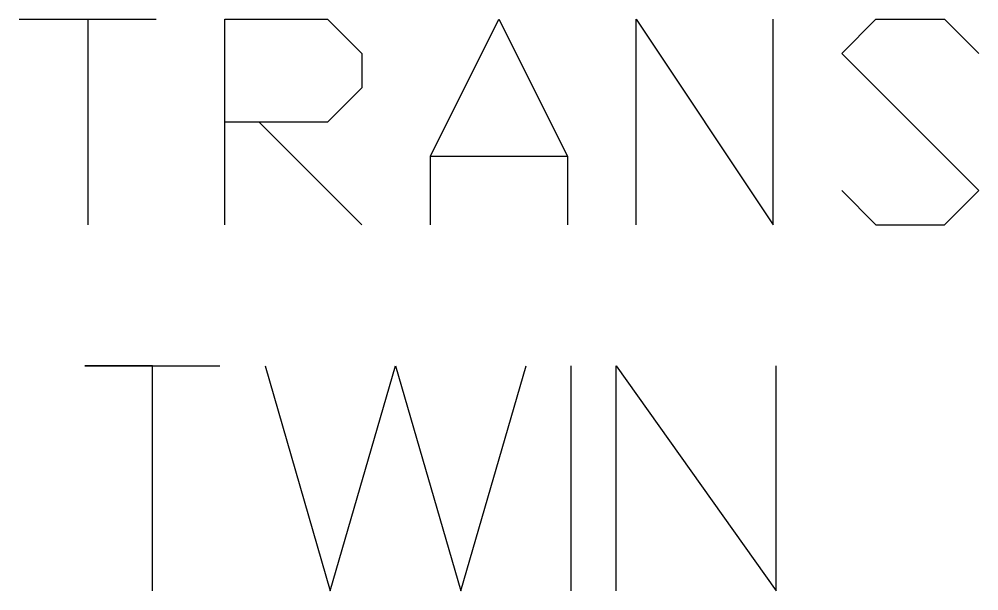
# Model space of a CAD drawing. Extents: x 0 to 9532, y -5852 to 7.
# Drawn here: x 3714 to 4781, y -629 to 7 of the extents above; entities that cross this region are included whole.
import ezdxf

# ---------------------------------------------------------------- set-up
doc = ezdxf.new("R2010")
doc.units = 0
doc.layers.add('DEFAULT_LAYER', color=1, linetype='CONTINUOUS')

msp = doc.modelspace()

# ---------------------------------------------------------------- linework, layer by layer
at = {"layer": 'DEFAULT_LAYER'}
for points in [[(3713.7, 6.8), (3866.1, 6.8)], [(3789.9, 6.8), (3789.9, -221.8)], [(3942.3, -221.8), (3942.3, 6.8), (4056.6, 6.8), (4094.7, -31.3), (4094.7, -69.4), (4056.6, -107.5), (3942.3, -107.5)], [(4170.9, -221.8), (4170.9, -145.6), (4247.1, 6.8), (4323.3, -145.6), (4323.3, -221.8)], [(4399.5, -221.8), (4399.5, 6.8), (4551.9, -221.8), (4551.9, 6.8)], [(4628.1, -183.7), (4666.2, -221.8), (4742.4, -221.8), (4780.5, -183.7), (4628.1, -31.3), (4666.2, 6.8), (4742.4, 6.8), (4780.5, -31.3)], [(3980.4, -107.5), (4094.7, -221.8)], [(4170.9, -145.6), (4323.3, -145.6)], [(3861.9, -628.7), (3861.9, -378.4), (3786.8, -378.4), (3936.9, -378.4)], [(3987, -378.4), (4059.6, -628.7), (4132.2, -378.4), (4204.7, -628.7), (4277.3, -378.4)], [(4327.4, -628.7), (4327.4, -378.4)], [(4377.4, -628.7), (4377.4, -378.4), (4555.1, -628.7), (4555.1, -378.4)]]:
    msp.add_lwpolyline(points, dxfattribs=at)

doc.saveas('drawing.dxf')
